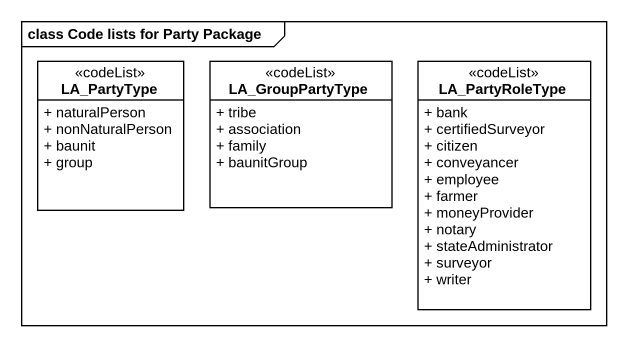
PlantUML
@startuml
mainframe class Code lists for Party Package
hide circle
hide empty members
skinparam classAttributeIconSize 0
class LA_PartyType <<codeList>> #FFFFFF {
  + naturalPerson
  + nonNaturalPerson
  + baunit
  + group
}
class LA_GroupPartyType <<codeList>> #FFFFFF {
  + tribe
  + association
  + family
  + baunitGroup
}
class LA_PartyRoleType <<codeList>> #FFFFFF {
  + bank
  + certifiedSurveyor
  + citizen
  + conveyancer
  + employee
  + farmer
  + moneyProvider
  + notary
  + stateAdministrator
  + surveyor
  + writer
}
@enduml
